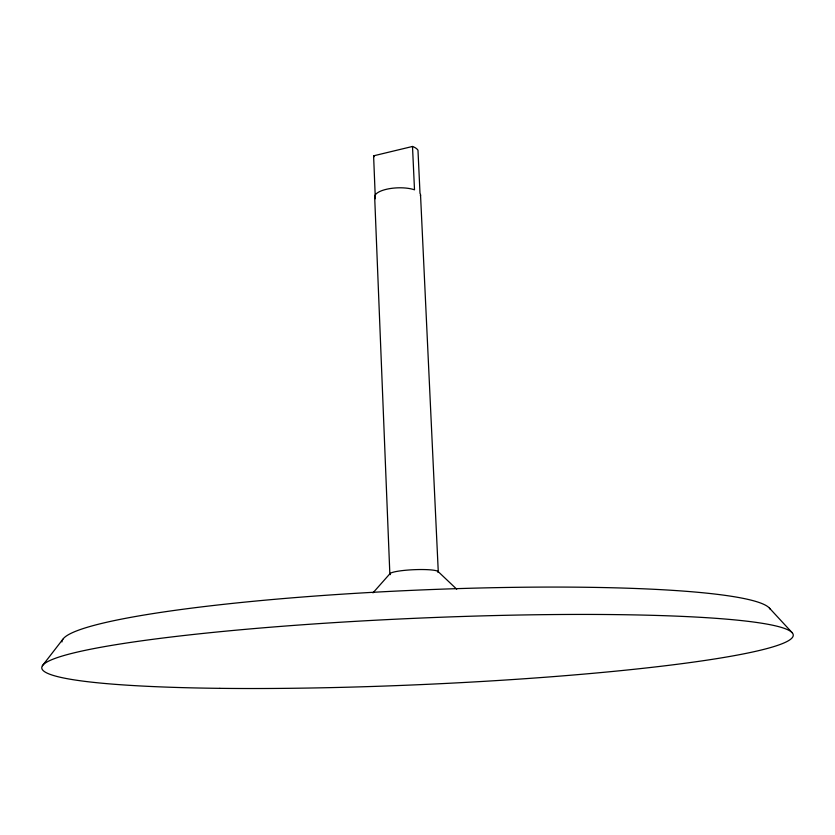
<?xml version="1.0" encoding="UTF-8"?>
<svg xmlns="http://www.w3.org/2000/svg" width="835" height="835" viewBox="0 0 835 835"><rect width="100%" height="100%" fill="white"/><g stroke="black" fill="none" stroke-linecap="round" stroke-linejoin="round"><path stroke-width="1.25" d="M42.397 665.725L62.865 639.276M372.963 592.881L390.122 573.509M412.5 146.469L414.504 189.816A22.962 8.079 -2.5 0 0 386.762 189.211A22.962 8.079 -2.5 0 0 375.332 198.72L373.6 155.821L412.5 146.469A22.816 8.59 -2.5 0 1 417.98 150.237L420.005 193.344A22.962 8.079 -2.5 0 1 420.423 195.849M438.062 571.505L456.714 589.186M769.411 608.078L792.133 632.669M420.537 195.004L438.281 571.954M374.664 196.789L389.851 574.094M390.321 574.647A24.246 3.288 -2.5 0 1 413.398 569.721A24.246 3.288 -2.5 0 1 438.031 572.424M374.289 156.656A22.816 8.59 -2.5 0 1 373.6 155.821M61.957 641.927A354.781 36.406 -2.5 0 1 406.781 590.585A354.781 36.406 -2.5 0 1 770.329 609.352M219.876 688.343A376.126 33.254 -2.5 0 0 793.083 636.207A376.126 33.254 -2.5 0 0 239.509 629.872A376.126 33.254 -2.5 0 0 219.876 688.343"/></g></svg>
